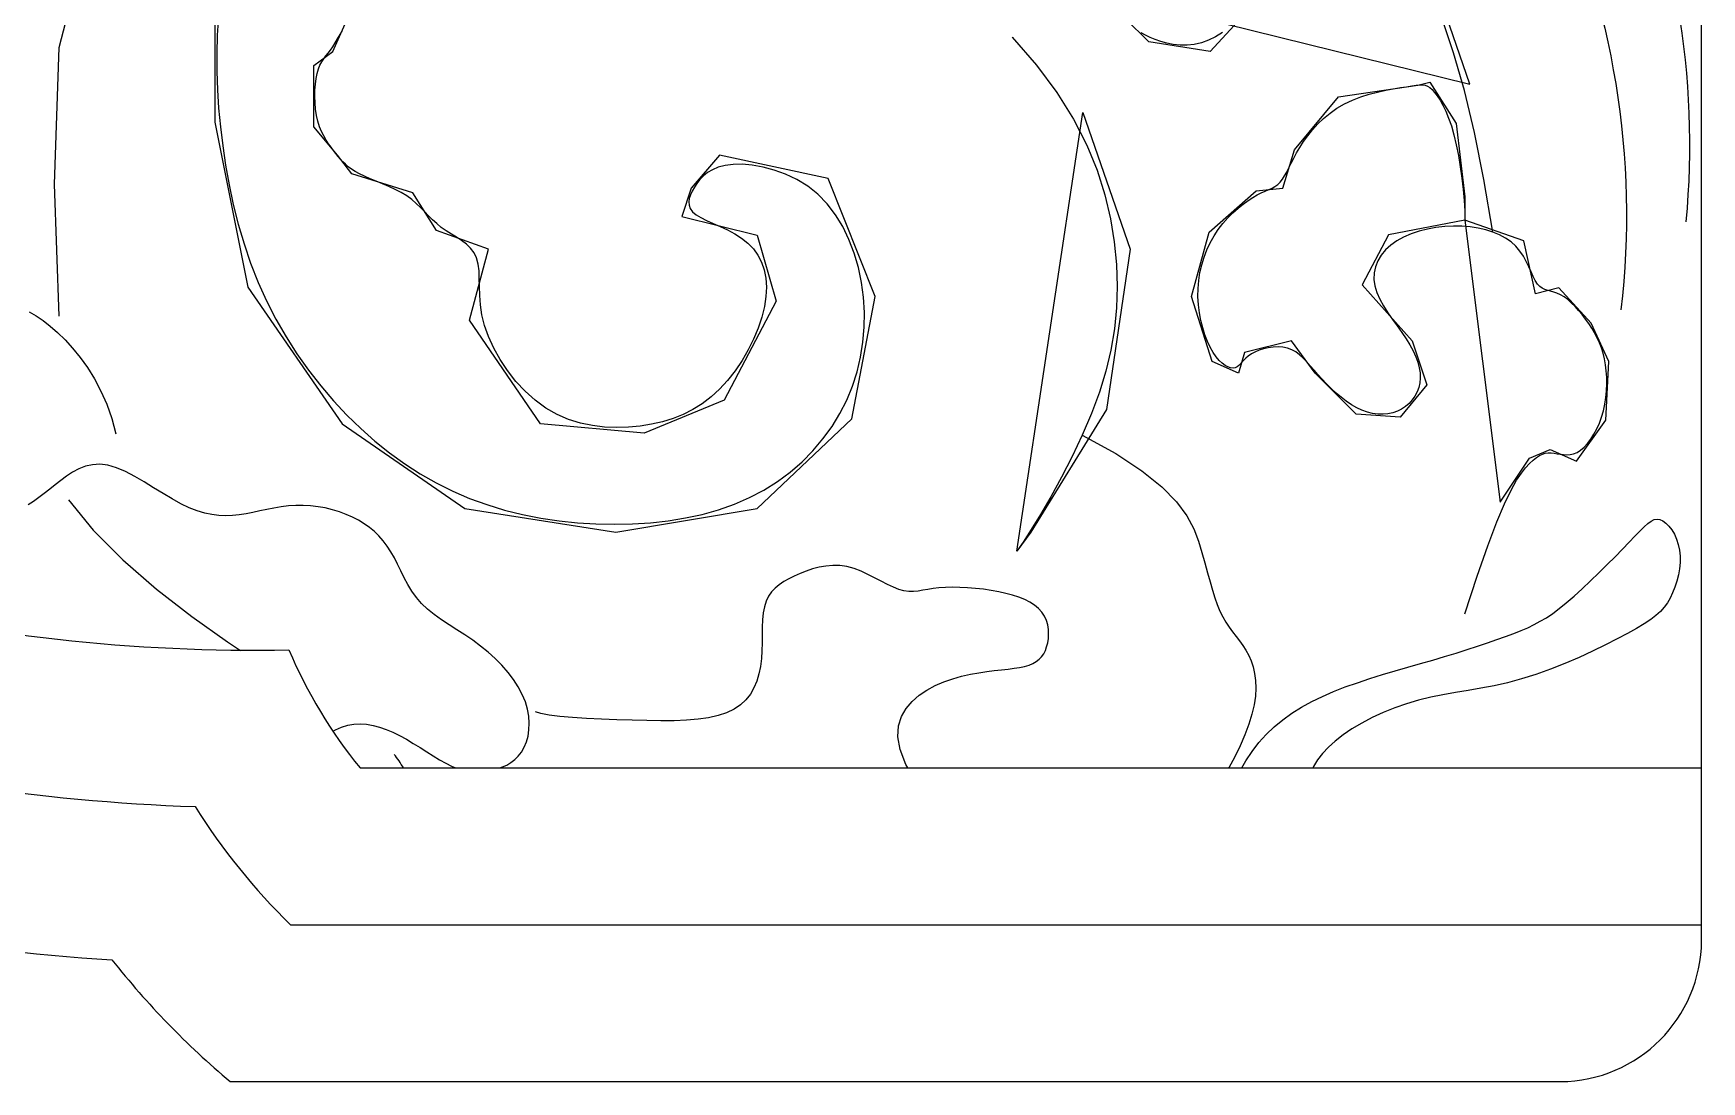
# Model space of a CAD drawing. Header units: metres. Extents: x 9271 to 18101, y 7802 to 23584.
# Drawn here: x 13684.8 to 13855, y 20329.6 to 20436.5 of the extents above; entities that cross this region are included whole.
import ezdxf

# ---------------------------------------------------------------- set-up
doc = ezdxf.new("R2010")
doc.units = ezdxf.units.M
doc.layers.add('3', color=3, linetype='Continuous')
doc.layers.add('7', color=7, linetype='Continuous')

msp = doc.modelspace()

# ---------------------------------------------------------------- linework, layer by layer
at = {"layer": '3'}
for points in [[(13381.39, 20535.94, -0.03), (13442.71, 20429.18, -0.33), (13620.08, 20395.83, 0.13), (13710.83, 20373.63, 0.07), (13718.09, 20361.59), (13854.99, 20361.59)], [(13363.27, 20534.41, -0.03), (13435.77, 20407.1, -0.36), (13610.03, 20383.11, 0.12), (13701.26, 20357.65, 0.06), (13711.01, 20345.59), (13854.99, 20345.59)], [(13853.41, 20417.3, 0.27), (13818.49, 20493, -0.32), (13811.97, 20489.38, -0.9), (13812.7, 20495.18, 0.77), (13815.59, 20502.41, 0.37), (13804.73, 20495.18, 0.45), (13810.52, 20485.04, 0.64), (13819.94, 20468.4, 0.3), (13825.74, 20471.29, -0.17), (13839.38, 20453.45, -0.14), (13846.75, 20408.32)]]:
    msp.add_lwpolyline(points, format="xyb", dxfattribs=at)
for points in [[(13687.39, 20407.69), (13686.91, 20421.16), (13687.39, 20435.1), (13690.76, 20448.09)], [(13773.07, 20445.75), (13831.32, 20431.33), (13825.54, 20448.16)], [(13703.28, 20441.43), (13703.28, 20427.48), (13706.65, 20410.65), (13716.27, 20396.7), (13728.79, 20388.05), (13744.19, 20385.64), (13758.63, 20388.05), (13768.26, 20397.19), (13770.67, 20409.69), (13765.85, 20421.71), (13754.78, 20424.11), (13751.89, 20420.75), (13750.93, 20417.86), (13758.63, 20415.94), (13760.56, 20409.21), (13755.26, 20399.11), (13747.08, 20395.74), (13736.49, 20396.7), (13729.27, 20407.28), (13731.2, 20414.5), (13725.9, 20416.42), (13723.49, 20420.27), (13717.24, 20422.19), (13715.79, 20424.11), (13713.38, 20427), (13713.38, 20433.25), (13715.31, 20434.69), (13717.24, 20439.02)], [(13810.14, 20440.46), (13804.84, 20434.69), (13798.59, 20435.66), (13796.18, 20438.06)], [(13703.66, 20438.24), (13703.52, 20436.35), (13703.46, 20434.48), (13703.46, 20432.63), (13703.53, 20430.78), (13703.65, 20428.9), (13703.84, 20427), (13704.08, 20425.06), (13704.37, 20423.08), (13704.73, 20421.08), (13705.16, 20419.06), (13705.67, 20417.05), (13706.25, 20415.05), (13706.92, 20413.07), (13707.69, 20411.13), (13708.55, 20409.23), (13709.5, 20407.38), (13710.54, 20405.58), (13711.65, 20403.85), (13712.84, 20402.17), (13714.09, 20400.57), (13715.39, 20399.04), (13716.75, 20397.59), (13718.16, 20396.21), (13719.61, 20394.93), (13721.11, 20393.73), (13722.65, 20392.62), (13724.24, 20391.6), (13725.87, 20390.67), (13727.55, 20389.83), (13729.27, 20389.09), (13731.04, 20388.45), (13732.84, 20387.9), (13734.67, 20387.44), (13736.53, 20387.08), (13738.4, 20386.8), (13740.28, 20386.6), (13742.16, 20386.48), (13744.03, 20386.45), (13745.89, 20386.48), (13747.72, 20386.6), (13749.53, 20386.8), (13751.29, 20387.09), (13753.01, 20387.46), (13754.68, 20387.93), (13756.29, 20388.5), (13757.83, 20389.17), (13759.3, 20389.94), (13760.68, 20390.81), (13761.98, 20391.78), (13763.2, 20392.83), (13764.31, 20393.95), (13765.33, 20395.16), (13766.25, 20396.42), (13767.06, 20397.75), (13767.75, 20399.12), (13768.34, 20400.55), (13768.81, 20402.01), (13769.16, 20403.5), (13769.41, 20405.01), (13769.54, 20406.54), (13769.56, 20408.07), (13769.46, 20409.61), (13769.26, 20411.13), (13768.94, 20412.63), (13768.51, 20414.09), (13767.98, 20415.49), (13767.34, 20416.81), (13766.6, 20418.03), (13765.75, 20419.13), (13764.81, 20420.11), (13763.77, 20420.93), (13762.67, 20421.62), (13761.52, 20422.17), (13760.36, 20422.59), (13759.21, 20422.89), (13758.11, 20423.08), (13757.08, 20423.17), (13756.15, 20423.15), (13755.34, 20423.05), (13754.64, 20422.87), (13754.05, 20422.62), (13753.55, 20422.32), (13753.13, 20421.98), (13752.77, 20421.61), (13752.47, 20421.22), (13752.21, 20420.83), (13751.99, 20420.44), (13751.81, 20420.06), (13751.69, 20419.69), (13751.63, 20419.34), (13751.66, 20418.99), (13751.79, 20418.65), (13752.02, 20418.33), (13752.38, 20418.02), (13752.86, 20417.73), (13753.45, 20417.44), (13754.12, 20417.14), (13754.84, 20416.82), (13755.59, 20416.47), (13756.32, 20416.08), (13757.03, 20415.64), (13757.67, 20415.14), (13758.23, 20414.56), (13758.69, 20413.91), (13759.06, 20413.19), (13759.32, 20412.4), (13759.49, 20411.55), (13759.55, 20410.64), (13759.51, 20409.67), (13759.36, 20408.65), (13759.09, 20407.57), (13758.72, 20406.46), (13758.25, 20405.34), (13757.7, 20404.23), (13757.07, 20403.14), (13756.37, 20402.1), (13755.6, 20401.12), (13754.78, 20400.23), (13753.92, 20399.44), (13753.01, 20398.75), (13752.06, 20398.16), (13751.06, 20397.66), (13750.03, 20397.24), (13748.95, 20396.91), (13747.83, 20396.65), (13746.68, 20396.46), (13745.49, 20396.35), (13744.27, 20396.31), (13743.04, 20396.36), (13741.81, 20396.51), (13740.58, 20396.77), (13739.37, 20397.15), (13738.19, 20397.66), (13737.05, 20398.31), (13735.97, 20399.1), (13734.95, 20400.02), (13734, 20401.03), (13733.14, 20402.12), (13732.38, 20403.26), (13731.73, 20404.43), (13731.19, 20405.59), (13730.79, 20406.72), (13730.53, 20407.81), (13730.38, 20408.84), (13730.3, 20409.8), (13730.27, 20410.71), (13730.26, 20411.55), (13730.23, 20412.31), (13730.15, 20413), (13729.99, 20413.62), (13729.73, 20414.15), (13729.37, 20414.61), (13728.94, 20415.02), (13728.46, 20415.39), (13727.94, 20415.73), (13727.41, 20416.06), (13726.88, 20416.39), (13726.38, 20416.74), (13725.92, 20417.12), (13725.49, 20417.51), (13725.08, 20417.92), (13724.68, 20418.34), (13724.26, 20418.76), (13723.83, 20419.18), (13723.37, 20419.57), (13722.85, 20419.95), (13722.28, 20420.29), (13721.67, 20420.61), (13721.03, 20420.91), (13720.38, 20421.19), (13719.74, 20421.45), (13719.13, 20421.7), (13718.55, 20421.95), (13718.04, 20422.19), (13717.59, 20422.43), (13717.21, 20422.67), (13716.88, 20422.92), (13716.59, 20423.17), (13716.34, 20423.43), (13716.1, 20423.7), (13715.87, 20423.98), (13715.63, 20424.27), (13715.38, 20424.58), (13715.13, 20424.91), (13714.87, 20425.26), (13714.62, 20425.65), (13714.38, 20426.06), (13714.15, 20426.52), (13713.95, 20427.01), (13713.79, 20427.56), (13713.65, 20428.16), (13713.56, 20428.79), (13713.5, 20429.44), (13713.47, 20430.1), (13713.48, 20430.74), (13713.53, 20431.36), (13713.6, 20431.93), (13713.71, 20432.45), (13713.84, 20432.9), (13714, 20433.28), (13714.19, 20433.62), (13714.39, 20433.93), (13714.6, 20434.23), (13714.83, 20434.52), (13715.07, 20434.83), (13715.31, 20435.17), (13715.55, 20435.56), (13715.8, 20435.97), (13716.05, 20436.4), (13716.31, 20436.83)], [(13833.7, 20416.26), (13833.7, 20416.26), (13832.78, 20421.61), (13831.81, 20426.4), (13830.78, 20430.69), (13829.68, 20434.54), (13828.51, 20438.02)], [(13784.63, 20436.14), (13784.63, 20436.14), (13787.12, 20433.28), (13789.19, 20430.5), (13790.89, 20427.79), (13792.25, 20425.14), (13793.31, 20422.56), (13794.1, 20420.06), (13794.67, 20417.62), (13795.06, 20415.26), (13795.28, 20412.96), (13795.36, 20410.72), (13795.29, 20408.53), (13795.07, 20406.37), (13794.7, 20404.22), (13794.19, 20402.08), (13793.53, 20399.92), (13792.73, 20397.75), (13791.79, 20395.54), (13790.76, 20393.36), (13789.68, 20391.24), (13788.59, 20389.26), (13787.54, 20387.46), (13786.58, 20385.9), (13785.75, 20384.64), (13785.11, 20383.72), (13791.85, 20428.44), (13796.66, 20414.5), (13794.25, 20398.15), (13786.55, 20385.64), (13785.11, 20383.72)], [(13806.09, 20436.62), (13805.4, 20436.17), (13804.68, 20435.82), (13803.96, 20435.57), (13803.22, 20435.41), (13802.49, 20435.34), (13801.78, 20435.34), (13801.08, 20435.41), (13800.42, 20435.53), (13799.8, 20435.7), (13799.23, 20435.9), (13798.71, 20436.12), (13798.25, 20436.35), (13797.81, 20436.58)], [(13830.83, 20377.3), (13830.83, 20377.3), (13832.09, 20381.16), (13833.17, 20384.26), (13834.09, 20386.69), (13834.87, 20388.55), (13835.54, 20389.94), (13836.11, 20390.95), (13836.6, 20391.67), (13837.03, 20392.21), (13837.43, 20392.64), (13837.79, 20392.99), (13838.13, 20393.27), (13838.45, 20393.47), (13838.75, 20393.61), (13839.04, 20393.7), (13839.34, 20393.73), (13839.63, 20393.73), (13839.94, 20393.7), (13840.25, 20393.65), (13840.57, 20393.6), (13840.9, 20393.55), (13841.24, 20393.54), (13841.58, 20393.56), (13841.93, 20393.64), (13842.28, 20393.78), (13842.64, 20394.01), (13843, 20394.32), (13843.35, 20394.69), (13843.68, 20395.13), (13844, 20395.63), (13844.29, 20396.17), (13844.56, 20396.76), (13844.78, 20397.38), (13844.97, 20398.03), (13845.11, 20398.7), (13845.22, 20399.38), (13845.28, 20400.07), (13845.31, 20400.76), (13845.3, 20401.43), (13845.26, 20402.09), (13845.18, 20402.72), (13845.07, 20403.33), (13844.93, 20403.9), (13844.76, 20404.45), (13844.56, 20404.97), (13844.33, 20405.48), (13844.07, 20405.97), (13843.79, 20406.45), (13843.48, 20406.92), (13843.15, 20407.38), (13842.81, 20407.84), (13842.44, 20408.27), (13842.07, 20408.67), (13841.69, 20409.04), (13841.32, 20409.37), (13840.95, 20409.65), (13840.58, 20409.87), (13840.23, 20410.02), (13839.9, 20410.14), (13839.58, 20410.22), (13839.28, 20410.3), (13838.99, 20410.4), (13838.72, 20410.53), (13838.47, 20410.71), (13838.23, 20410.96), (13838.02, 20411.31), (13837.81, 20411.73), (13837.59, 20412.2), (13837.36, 20412.72), (13837.1, 20413.26), (13836.8, 20413.79), (13836.45, 20414.32), (13836.03, 20414.81), (13835.55, 20415.25), (13834.99, 20415.64), (13834.37, 20415.98), (13833.7, 20416.26), (13832.97, 20416.49), (13832.2, 20416.67), (13831.38, 20416.79), (13830.53, 20416.86), (13829.66, 20416.87), (13828.77, 20416.82), (13827.88, 20416.72), (13827, 20416.56), (13826.15, 20416.34), (13825.34, 20416.07), (13824.58, 20415.74), (13823.89, 20415.36), (13823.27, 20414.92), (13822.74, 20414.43), (13822.3, 20413.9), (13821.95, 20413.32), (13821.71, 20412.72), (13821.57, 20412.09), (13821.55, 20411.43), (13821.64, 20410.76), (13821.84, 20410.09), (13822.15, 20409.4), (13822.53, 20408.72), (13822.97, 20408.03), (13823.45, 20407.35), (13823.93, 20406.68), (13824.4, 20406.02), (13824.84, 20405.37), (13825.22, 20404.74), (13825.55, 20404.13), (13825.81, 20403.54), (13826.02, 20402.97), (13826.17, 20402.42), (13826.26, 20401.89), (13826.28, 20401.37), (13826.24, 20400.88), (13826.13, 20400.4), (13825.96, 20399.95), (13825.74, 20399.52), (13825.46, 20399.13), (13825.14, 20398.77), (13824.77, 20398.46), (13824.37, 20398.19), (13823.94, 20397.98), (13823.47, 20397.82), (13822.98, 20397.72), (13822.48, 20397.67), (13821.95, 20397.69), (13821.42, 20397.76), (13820.88, 20397.89), (13820.33, 20398.08), (13819.79, 20398.33), (13819.25, 20398.64), (13818.71, 20399), (13818.19, 20399.4), (13817.68, 20399.84), (13817.19, 20400.3), (13816.71, 20400.77), (13816.26, 20401.25), (13815.84, 20401.72), (13815.44, 20402.18), (13815.06, 20402.62), (13814.69, 20403.03), (13814.32, 20403.41), (13813.95, 20403.74), (13813.57, 20404.03), (13813.17, 20404.26), (13812.74, 20404.42), (13812.27, 20404.52), (13811.78, 20404.55), (13811.28, 20404.53), (13810.77, 20404.46), (13810.29, 20404.35), (13809.83, 20404.2), (13809.41, 20404.02), (13809.04, 20403.82), (13808.73, 20403.61), (13808.48, 20403.39), (13808.26, 20403.18), (13808.08, 20402.97), (13807.91, 20402.79), (13807.75, 20402.63), (13807.58, 20402.5), (13807.39, 20402.42), (13807.17, 20402.39), (13806.92, 20402.42), (13806.64, 20402.51), (13806.36, 20402.65), (13806.06, 20402.87), (13805.75, 20403.16), (13805.44, 20403.53), (13805.14, 20403.97), (13804.84, 20404.5), (13804.57, 20405.1), (13804.31, 20405.76), (13804.08, 20406.48), (13803.89, 20407.24), (13803.74, 20408.03), (13803.64, 20408.84), (13803.59, 20409.67), (13803.6, 20410.49), (13803.67, 20411.31), (13803.8, 20412.12), (13803.98, 20412.91), (13804.22, 20413.69), (13804.51, 20414.44), (13804.85, 20415.17), (13805.24, 20415.86), (13805.67, 20416.51), (13806.14, 20417.13), (13806.64, 20417.7), (13807.16, 20418.22), (13807.68, 20418.7), (13808.2, 20419.12), (13808.7, 20419.49), (13809.19, 20419.8), (13809.64, 20420.06), (13810.06, 20420.26), (13810.45, 20420.44), (13810.81, 20420.6), (13811.15, 20420.75), (13811.45, 20420.92), (13811.73, 20421.12), (13811.99, 20421.35), (13812.22, 20421.64), (13812.44, 20421.98), (13812.65, 20422.37), (13812.87, 20422.81), (13813.11, 20423.28), (13813.36, 20423.79), (13813.65, 20424.33), (13813.99, 20424.9), (13814.37, 20425.49), (13814.8, 20426.09), (13815.29, 20426.7), (13815.83, 20427.29), (13816.42, 20427.86), (13817.07, 20428.4), (13817.78, 20428.9), (13818.54, 20429.34), (13819.35, 20429.72), (13820.2, 20430.04), (13821.06, 20430.31), (13821.92, 20430.54), (13822.75, 20430.72), (13823.53, 20430.87), (13824.25, 20430.99), (13824.89, 20431.09), (13825.42, 20431.18), (13825.85, 20431.24), (13826.22, 20431.28), (13826.52, 20431.28), (13826.79, 20431.24), (13827.02, 20431.15), (13827.25, 20431), (13827.49, 20430.79), (13827.74, 20430.51), (13828.01, 20430.16), (13828.3, 20429.72), (13828.59, 20429.2), (13828.88, 20428.59), (13829.17, 20427.89), (13829.45, 20427.08), (13829.71, 20426.17), (13829.95, 20425.16), (13830.17, 20424.06), (13830.36, 20422.92), (13830.53, 20421.75), (13830.66, 20420.59), (13830.75, 20419.47), (13830.81, 20418.41), (13830.83, 20417.46), (13834.43, 20388.69), (13837.43, 20393.18), (13839.53, 20394.08), (13842.23, 20392.88), (13845.23, 20397.08), (13845.53, 20403.07), (13843.73, 20406.97), (13840.43, 20410.56), (13838.03, 20409.97), (13836.83, 20415.36), (13830.83, 20417.46), (13823.04, 20415.96), (13820.34, 20410.86), (13825.44, 20405.17), (13826.94, 20400.68), (13824.24, 20397.38), (13819.74, 20397.68), (13815.54, 20401.87), (13813.14, 20405.17), (13808.34, 20403.97), (13807.74, 20401.87), (13805.04, 20403.07), (13802.94, 20409.67), (13804.74, 20416.26), (13809.54, 20420.45), (13812.24, 20420.75), (13813.44, 20424.65), (13817.94, 20430.04), (13826.04, 20431.24), (13827.24, 20431.54), (13829.93, 20427.35), (13830.83, 20419.85), (13830.83, 20417.46)], [(13684.32, 20408.13), (13685.03, 20407.72), (13685.75, 20407.23), (13686.48, 20406.66), (13687.23, 20406), (13687.99, 20405.25), (13688.76, 20404.41), (13689.53, 20403.47), (13690.27, 20402.43), (13690.98, 20401.29), (13691.64, 20400.04), (13692.24, 20398.7), (13692.75, 20397.24), (13693.16, 20395.67)], [(13791.79, 20395.54), (13795.2, 20393.67), (13797.87, 20391.91), (13799.9, 20390.27), (13801.39, 20388.73), (13802.45, 20387.3), (13803.16, 20385.97), (13803.65, 20384.72), (13804, 20383.57), (13804.3, 20382.5), (13804.57, 20381.51), (13804.83, 20380.59), (13805.08, 20379.74), (13805.32, 20378.96), (13805.57, 20378.25), (13805.84, 20377.6), (13806.12, 20377), (13806.44, 20376.45), (13806.78, 20375.94), (13807.12, 20375.47), (13807.48, 20375), (13807.83, 20374.55), (13808.17, 20374.08), (13808.48, 20373.59), (13808.77, 20373.07), (13809.02, 20372.51), (13809.23, 20371.89), (13809.38, 20371.23), (13809.47, 20370.52), (13809.5, 20369.74), (13809.45, 20368.91), (13809.32, 20368.02), (13809.09, 20367.06), (13808.78, 20366.04), (13808.37, 20364.96), (13807.89, 20363.86), (13807.34, 20362.73), (13806.73, 20361.61), (13806.72, 20361.59)], [(13732.37, 20361.59), (13732.63, 20361.69), (13733.07, 20361.89), (13733.49, 20362.14), (13733.88, 20362.44), (13734.24, 20362.79), (13734.56, 20363.21), (13734.84, 20363.7), (13735.06, 20364.24), (13735.23, 20364.84), (13735.33, 20365.48), (13735.36, 20366.16), (13735.32, 20366.86), (13735.19, 20367.6), (13734.96, 20368.34), (13734.64, 20369.1), (13734.24, 20369.85), (13733.75, 20370.6), (13733.19, 20371.34), (13732.56, 20372.06), (13731.88, 20372.75), (13731.16, 20373.41), (13730.39, 20374.03), (13729.59, 20374.61), (13728.78, 20375.16), (13727.97, 20375.68), (13727.17, 20376.2), (13726.4, 20376.71), (13725.66, 20377.23), (13724.98, 20377.78), (13724.37, 20378.36), (13723.84, 20378.98), (13723.38, 20379.64), (13722.97, 20380.32), (13722.6, 20381), (13722.25, 20381.69), (13721.92, 20382.37), (13721.59, 20383.03), (13721.24, 20383.65), (13720.87, 20384.23), (13720.46, 20384.76), (13720.02, 20385.26), (13719.55, 20385.71), (13719.04, 20386.13), (13718.5, 20386.51), (13717.93, 20386.86), (13717.31, 20387.18), (13716.66, 20387.46), (13715.98, 20387.71), (13715.27, 20387.93), (13714.54, 20388.11), (13713.8, 20388.24), (13713.05, 20388.34), (13712.29, 20388.38), (13711.54, 20388.38), (13710.79, 20388.32), (13710.05, 20388.23), (13709.31, 20388.1), (13708.59, 20387.96), (13707.87, 20387.81), (13707.16, 20387.66), (13706.46, 20387.52), (13705.76, 20387.42), (13705.07, 20387.35), (13704.38, 20387.32), (13703.68, 20387.35), (13702.97, 20387.44), (13702.24, 20387.59), (13701.47, 20387.82), (13700.67, 20388.14), (13699.82, 20388.54), (13698.93, 20389.03), (13697.99, 20389.59), (13697.03, 20390.18), (13696.06, 20390.77), (13695.1, 20391.33), (13694.15, 20391.82), (13693.23, 20392.21), (13692.36, 20392.47), (13691.55, 20392.57), (13690.79, 20392.52), (13690.08, 20392.36), (13689.4, 20392.1), (13688.76, 20391.75), (13688.15, 20391.35), (13687.56, 20390.91), (13686.99, 20390.46), (13686.42, 20390.02), (13685.86, 20389.58), (13685.31, 20389.17), (13684.77, 20388.78), (13684.24, 20388.42)], [(13688.35, 20388.94), (13690.85, 20385.86), (13693.89, 20382.81), (13697.31, 20379.84), (13700.93, 20377.04), (13704.56, 20374.46), (13705.9, 20373.58)], [(13808.06, 20361.59), (13808.49, 20362.32), (13809.12, 20363.27), (13809.82, 20364.17), (13810.57, 20365.01), (13811.38, 20365.79), (13812.25, 20366.51), (13813.17, 20367.17), (13814.16, 20367.78), (13815.2, 20368.36), (13816.29, 20368.89), (13817.44, 20369.38), (13818.63, 20369.85), (13819.87, 20370.29), (13821.14, 20370.71), (13822.43, 20371.11), (13823.73, 20371.49), (13825.02, 20371.86), (13826.29, 20372.23), (13827.55, 20372.59), (13828.76, 20372.95), (13829.93, 20373.31), (13831.06, 20373.66), (13832.13, 20374.01), (13833.14, 20374.35), (13834.1, 20374.69), (13834.99, 20375.01), (13835.81, 20375.31), (13836.56, 20375.61), (13837.25, 20375.9), (13837.9, 20376.21), (13838.53, 20376.55), (13839.15, 20376.92), (13839.79, 20377.35), (13840.46, 20377.86), (13841.18, 20378.44), (13841.97, 20379.12), (13842.8, 20379.87), (13843.65, 20380.67), (13844.51, 20381.5), (13845.36, 20382.33), (13846.17, 20383.14), (13846.92, 20383.91), (13847.6, 20384.61), (13848.19, 20385.23), (13848.69, 20385.75), (13849.12, 20386.19), (13849.5, 20386.52), (13849.83, 20386.77), (13850.14, 20386.92), (13850.44, 20386.98), (13850.73, 20386.94), (13851.04, 20386.8), (13851.35, 20386.57), (13851.65, 20386.26), (13851.94, 20385.88), (13852.21, 20385.44), (13852.43, 20384.94), (13852.61, 20384.39), (13852.74, 20383.81), (13852.79, 20383.2), (13852.79, 20382.56), (13852.73, 20381.92), (13852.62, 20381.28), (13852.46, 20380.64), (13852.26, 20380.03), (13852.03, 20379.46), (13851.77, 20378.92), (13851.49, 20378.43), (13851.16, 20377.99), (13850.78, 20377.56), (13850.33, 20377.15), (13849.79, 20376.73), (13849.13, 20376.29), (13848.36, 20375.83), (13847.44, 20375.31), (13846.37, 20374.75), (13845.17, 20374.14), (13843.87, 20373.51), (13842.48, 20372.87), (13841.03, 20372.25), (13839.56, 20371.66), (13838.07, 20371.13), (13836.61, 20370.67), (13835.19, 20370.29), (13833.81, 20369.98), (13832.46, 20369.72), (13831.15, 20369.49), (13829.86, 20369.28), (13828.59, 20369.05), (13827.34, 20368.8), (13826.1, 20368.5), (13824.87, 20368.14), (13823.67, 20367.72), (13822.49, 20367.24), (13821.37, 20366.72), (13820.3, 20366.16), (13819.31, 20365.57), (13818.4, 20364.96), (13817.6, 20364.33), (13816.9, 20363.7), (13816.3, 20363.06), (13815.8, 20362.41), (13815.38, 20361.75), (13815.3, 20361.59)], [(13773.99, 20361.59), (13773.79, 20361.94), (13773.2, 20363.47), (13772.96, 20364.77), (13773.04, 20365.89), (13773.34, 20366.84), (13773.83, 20367.66), (13774.44, 20368.38), (13775.15, 20369), (13775.94, 20369.53), (13776.79, 20369.99), (13777.67, 20370.37), (13778.58, 20370.69), (13779.48, 20370.94), (13780.37, 20371.15), (13781.22, 20371.31), (13782.04, 20371.43), (13782.81, 20371.53), (13783.53, 20371.61), (13784.21, 20371.68), (13784.83, 20371.76), (13785.4, 20371.84), (13785.91, 20371.95), (13786.36, 20372.08), (13786.75, 20372.25), (13787.1, 20372.45), (13787.39, 20372.68), (13787.64, 20372.94), (13787.85, 20373.24), (13788.02, 20373.58), (13788.15, 20373.95), (13788.26, 20374.36), (13788.33, 20374.8), (13788.35, 20375.25), (13788.33, 20375.72), (13788.26, 20376.18), (13788.13, 20376.63), (13787.94, 20377.07), (13787.67, 20377.48), (13787.33, 20377.85), (13786.93, 20378.19), (13786.45, 20378.49), (13785.92, 20378.76), (13785.33, 20379), (13784.68, 20379.21), (13783.99, 20379.4), (13783.26, 20379.56), (13782.49, 20379.7), (13781.7, 20379.82), (13780.89, 20379.91), (13780.09, 20379.97), (13779.3, 20380.01), (13778.54, 20380.02), (13777.83, 20380.01), (13777.16, 20379.96), (13776.56, 20379.89), (13776.02, 20379.8), (13775.51, 20379.71), (13775.03, 20379.64), (13774.56, 20379.6), (13774.08, 20379.6), (13773.59, 20379.66), (13773.07, 20379.8), (13772.51, 20380.02), (13771.91, 20380.31), (13771.27, 20380.64), (13770.6, 20380.99), (13769.92, 20381.34), (13769.21, 20381.66), (13768.5, 20381.93), (13767.78, 20382.13), (13767.05, 20382.23), (13766.34, 20382.25), (13765.63, 20382.19), (13764.94, 20382.07), (13764.26, 20381.89), (13763.61, 20381.68), (13762.99, 20381.43), (13762.4, 20381.17), (13761.85, 20380.89), (13761.34, 20380.6), (13760.87, 20380.28), (13760.46, 20379.93), (13760.09, 20379.54), (13759.78, 20379.1), (13759.54, 20378.6), (13759.35, 20378.04), (13759.23, 20377.4), (13759.17, 20376.7), (13759.13, 20375.96), (13759.12, 20375.17), (13759.11, 20374.37), (13759.09, 20373.55), (13759.04, 20372.74), (13758.95, 20371.95), (13758.8, 20371.18), (13758.58, 20370.45), (13758.29, 20369.77), (13757.92, 20369.13), (13757.46, 20368.55), (13756.91, 20368.04), (13756.26, 20367.59), (13755.5, 20367.22), (13754.63, 20366.93), (13753.66, 20366.71), (13752.58, 20366.56), (13751.41, 20366.46), (13750.15, 20366.41), (13748.8, 20366.4), (13747.37, 20366.42), (13745.87, 20366.46), (13744.31, 20366.51), (13742.74, 20366.57), (13741.21, 20366.65), (13739.77, 20366.74), (13738.47, 20366.85), (13737.38, 20366.98), (13736.54, 20367.13), (13736.01, 20367.3)], [(13715.35, 20365.34), (13715.59, 20365.48), (13716.2, 20365.75), (13716.83, 20365.94), (13717.47, 20366.05), (13718.11, 20366.08), (13718.76, 20366.04), (13719.42, 20365.93), (13720.08, 20365.75), (13720.76, 20365.52), (13721.44, 20365.23), (13722.13, 20364.9), (13722.82, 20364.51), (13723.52, 20364.1), (13724.21, 20363.67), (13724.89, 20363.24), (13725.56, 20362.82), (13726.21, 20362.43), (13726.83, 20362.07), (13727.42, 20361.77), (13727.83, 20361.59)]]:
    msp.add_lwpolyline(points, dxfattribs=at)
msp.add_arc((13714.96, 20357.45), 8.61, 28.72, 39.94, dxfattribs=at)
at = {"layer": '7'}
msp.add_lwpolyline([(13422.15, 20398.52, 0.45), (13442.95, 20392.7, -0.37), (13599.78, 20370.56, 0.12), (13692.76, 20342.03, 0.05), (13704.84, 20329.59), (13840.59, 20329.59, 0.41), (13854.99, 20343.99), (13854.99, 20521.54, 0.41), (13840.59, 20535.94), (13369.74, 20535.94, 0.59), (13357.62, 20513.76, -0.03)], format="xyb", close=True, dxfattribs=at)

doc.saveas('drawing.dxf')
